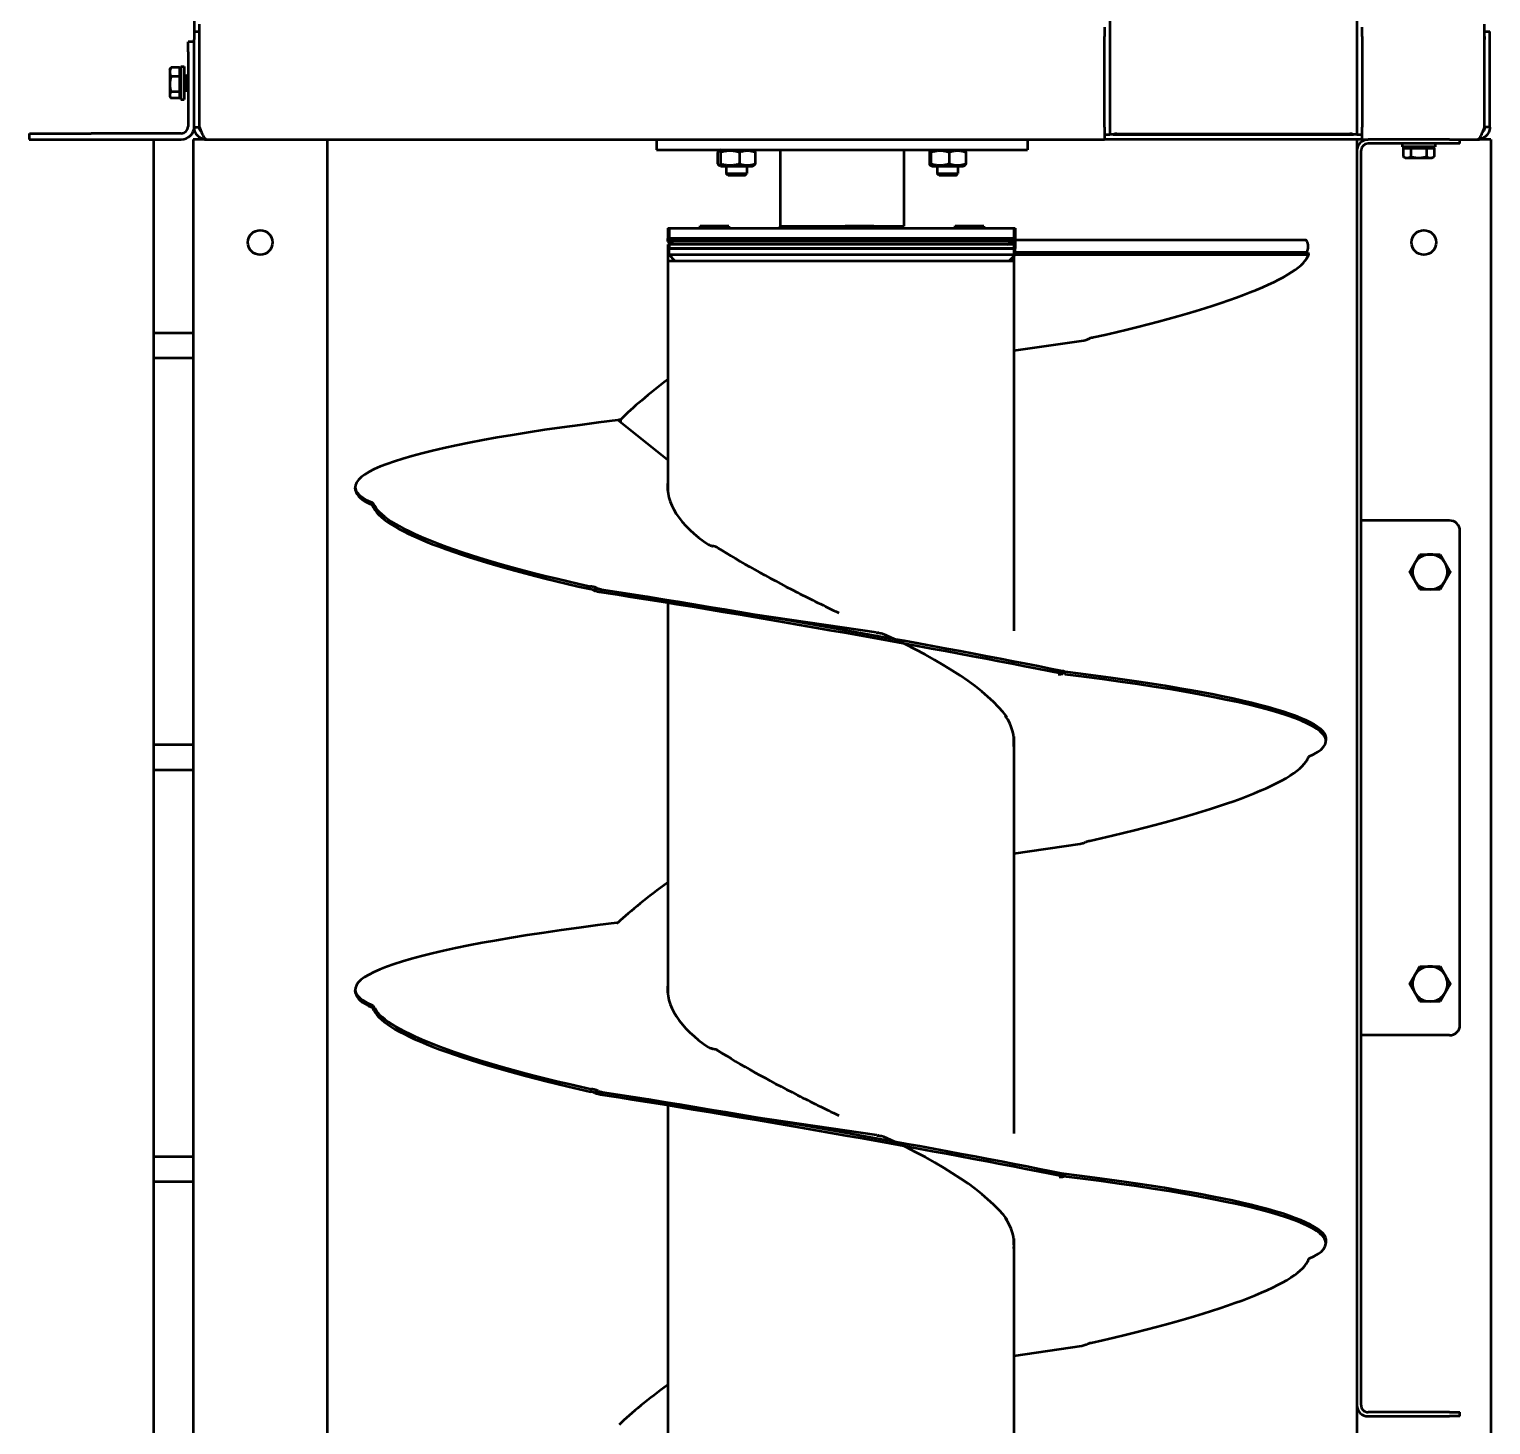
# Model space of a CAD drawing. Extents: x -3873 to 164127, y 7129 to 96529.
# Drawn here: x 62812 to 63521, y 69337 to 70014 of the extents above; entities that cross this region are included whole.
import ezdxf

# ---------------------------------------------------------------- set-up
doc = ezdxf.new("R2010")
doc.units = 0
doc.layers.add('LAYOUT', color=90, linetype='CONTINUOUS')
doc.layers.add('LAYOUT Kromeka', color=1, linetype='CONTINUOUS', lineweight=5)
doc.layers.add('Visible (ISO)', color=7, linetype='CONTINUOUS', lineweight=50)

# ---------------------------------------------------------------- blocks, each defined once
blk = doc.blocks.new('*E242')
at = {"layer": 'Visible (ISO)', "color": 0}
for centre, major_axis, ratio, start_param, end_param in [((98.95, 240.51), (274.23, -291.23), 0.219922, 1.767895, 1.767897), ((587.88, 240.6), (274.47, -291.01), 0.2166, 1.764193, 1.764195), ((1075.4, 240.56), (274.37, -291.1), 0.218, 1.765751, 1.765753), ((1562.92, 240.53), (274.27, -291.19), 0.219399, 1.767311, 1.767313), ((1538.03, 84.15), (243.77, -317.16), 0.444546, 2.06282, 2.062822), ((2025.55, 84.12), (243.51, -317.36), 0.445686, 2.064672, 2.064674), ((1292.48, 388.71), (243.94, 317.11), 0.443994, 4.221282, 4.221284), ((1294.27, 387.3), (243.9, 317.06), 0.443975, 4.221288, 4.22129), ((1780, 388.74), (243.68, 317.32), 0.445135, 4.219432, 4.219434), ((1781.79, 387.34), (243.64, 317.26), 0.445116, 4.219437, 4.219439), ((341.63, 232.62), (274.39, 291.17), 0.218285, 4.517139, 4.517141), ((343.42, 230.92), (274.35, 291.12), 0.218262, 4.51714, 4.517142), ((829.86, 232.59), (274.46, 291.1), 0.217323, 4.51821, 4.518212), ((831.64, 230.89), (274.42, 291.05), 0.2173, 4.518211, 4.518213), ((1317.38, 232.63), (274.36, 291.19), 0.218723, 4.516651, 4.516653), ((1319.16, 230.93), (274.32, 291.15), 0.218699, 4.516652, 4.516654)]:
    blk.add_ellipse(centre, major_axis=major_axis, ratio=ratio, start_param=start_param, end_param=end_param, dxfattribs=at)
blk = doc.blocks.new('CD30-500-2500 Giblet chiller')
at = {"layer": 'Visible (ISO)', "color": 0}
for p, q in [((105213.77, 16063.42), (105207.77, 16063.42)), ((105211.27, 16063.42), (105211.27, 16065.92)), ((105215.27, 16065.92), (105211.27, 16065.92)), ((105213.77, 16063.42), (105215.27, 16063.42)), ((105213.77, 16063.35), (105213.77, 16063.42)), ((105257.77, 16063.35), (105213.77, 16063.35)), ((105257.77, 16065.92), (105215.27, 16065.92)), ((105257.77, 16063.42), (105215.27, 16063.42)), ((105257.77, 16065.92), (105257.77, 16063.42)), ((105263.77, 16066.42), (107233.77, 16066.42)), ((105263.77, 16066.42), (105263.77, 16061.02)), ((105263.77, 16059.92), (105263.77, 16061.02)), ((105263.77, 16051.42), (105263.77, 16059.92)), ((105263.77, 16046.42), (105263.77, 16051.42)), ((105265.77, 16051.42), (105263.77, 16051.42)), ((105263.77, 16046.42), (105263.77, 16006.82)), ((105265.77, 16051.42), (105265.77, 16046.42)), ((105265.77, 16046.42), (105265.77, 16006.82)), ((105448.77, 16046.42), (105448.77, 16006.82)), ((105693.77, 16051.42), (105453.77, 16051.42)), ((105698.77, 16046.42), (105698.77, 16006.82)), ((105883.77, 16051.42), (105881.77, 16051.42)), ((105881.77, 16046.42), (105881.77, 16051.42)), ((105881.77, 16046.42), (105881.77, 16006.82)), ((105883.77, 16051.42), (105883.77, 16046.42)), ((105883.77, 16006.82), (105883.77, 16046.42)), ((105265.77, 16039.42), (105267.37, 16039.42)), ((105267.37, 16039.42), (105267.37, 16023.42)), ((105267.97, 16035.17), (105267.97, 16038.93)), ((105267.97, 16038.93), (105272.09, 16038.93)), ((105272.67, 16037.92), (105272.09, 16038.93)), ((105267.97, 16037.12), (105267.37, 16037.12)), ((105267.97, 16027.67), (105267.97, 16035.17)), ((105267.97, 16035.17), (105272.09, 16035.17)), ((105272.67, 16037.05), (105272.67, 16037.92)), ((105272.67, 16031.42), (105272.67, 16037.05)), ((105272.67, 16025.79), (105272.67, 16031.42)), ((105267.97, 16025.72), (105267.37, 16025.72)), ((105267.97, 16027.67), (105272.09, 16027.67)), ((105267.97, 16023.92), (105267.97, 16027.67)), ((105267.97, 16023.92), (105272.09, 16023.92)), ((105272.67, 16024.92), (105272.09, 16023.92)), ((105272.67, 16024.92), (105272.67, 16025.79)), ((105265.77, 16023.42), (105267.37, 16023.42)), ((105213.77, 16003.92), (105209.16, 16003.92)), ((105213.77, 16003.92), (105257.77, 16003.92)), ((105263.77, 16003.92), (105257.77, 16003.92)), ((105261.27, 16001.42), (105261.27, 16003.92)), ((105263.77, 16003.92), (105263.77, 16006.82)), ((105263.77, 16003.92), (105263.77, 16001.42)), ((105878.37, 16003.42), (105269.17, 16003.42)), ((105448.77, 16006.82), (105448.77, 16003.42)), ((105698.77, 16006.82), (105698.77, 16003.42)), ((104985.22, 16001.42), (105261.27, 16001.42)), ((105261.02, 15884.92), (105261.02, 15997.92)), ((105261.27, 16001.42), (105261.27, 15999.72)), ((105261.27, 15883.12), (105261.27, 15999.72)), ((105263.77, 16001.42), (105263.77, 15878.92)), ((105263.77, 16001.42), (105269.17, 16001.42)), ((105269.17, 16001.42), (105878.37, 16001.42)), ((105878.37, 16001.42), (107233.77, 16001.42)), ((105261.02, 15985.54), (105261.27, 15985.54)), ((105556.35, 15986.32), (105555.13, 15986.49)), ((105800.19, 15986.32), (105798.97, 15986.48)), ((105261.02, 15977.42), (105261.27, 15977.42)), ((105312.7, 15976.57), (105312.69, 15834.78)), ((105318.7, 15976.57), (105318.69, 15834.78)), ((105319.09, 15977.9), (105318.7, 15977.74)), ((105318.7, 15976.61), (105318.7, 15977.74)), ((105319.59, 15978.11), (105319.09, 15977.9)), ((105319.57, 15834.78), (105319.59, 15978.11)), ((105261.02, 15965.54), (105261.27, 15965.54)), ((105261.02, 15957.42), (105261.27, 15957.42)), ((105261.02, 15919.42), (105261.27, 15919.42)), ((105261.02, 15916.89), (105261.27, 15916.89)), ((105261.02, 15913.42), (105261.27, 15913.42)), ((105261.02, 15896.89), (105261.27, 15896.89)), ((105261.02, 15893.42), (105261.27, 15893.42)), ((105261.27, 15883.12), (105261.27, 15881.42)), ((104985.22, 15881.42), (105261.27, 15881.42)), ((105209.16, 15878.92), (105213.77, 15878.92)), ((105257.77, 15878.92), (105213.77, 15878.92)), ((105257.77, 15878.92), (105263.77, 15878.92)), ((105261.27, 15878.92), (105261.27, 15881.42)), ((105263.77, 15442.92), (105263.77, 15878.92)), ((105366.25, 15834.78), (105361.29, 15868.84)), ((105854.35, 15834.78), (105849.52, 15867.79)), ((105610.5, 15834.78), (105605.75, 15867.03)), ((105521.89, 15858.3), (105522.66, 15857.99)), ((105522.18, 15859.54), (105523.29, 15858.59)), ((105523.49, 15859.56), (105522.27, 15859.72)), ((105522.3, 15859.44), (105522.27, 15859.72)), ((105522.66, 15857.99), (105523.11, 15857.81)), ((105766, 15858.72), (105766.77, 15858.41)), ((105766.06, 15859.11), (105766.03, 15859.12)), ((105766.04, 15858.99), (105766.03, 15859.12)), ((105766.29, 15859.95), (105767.23, 15859.15)), ((105766.77, 15858.41), (105767.22, 15858.22)), ((105767.25, 15858.95), (105767.19, 15858.96)), ((105767.25, 15858.94), (105767.25, 15858.95)), ((105767.27, 15859.12), (105767.4, 15859.01)), ((105767.49, 15856.84), (105767.47, 15856.98)), ((105263.77, 15841.42), (105268.77, 15841.42)), ((105268.77, 15661.42), (105268.77, 15841.42)), ((105306.77, 15667.42), (105306.77, 15835.42)), ((105306.77, 15835.42), (105316.77, 15835.42)), ((105306.77, 15666.78), (105306.77, 15834.78)), ((105306.77, 15834.78), (105311.77, 15834.78)), ((105311.77, 15834.78), (105311.77, 15666.78)), ((105313.27, 15834.78), (105311.77, 15834.78)), ((105311.77, 15666.78), (105311.77, 15834.78)), ((105313.27, 15834.78), (105313.27, 15666.78)), ((105314.77, 15831.78), (105313.27, 15834.78)), ((105314.77, 15834.78), (105314.77, 15666.78)), ((105314.77, 15834.78), (105502.43, 15834.78)), ((105316.77, 15835.42), (105316.77, 15667.42)), ((105319.77, 15835.42), (105316.77, 15835.42)), ((105316.77, 15667.42), (105316.77, 15835.42)), ((105319.77, 15835.42), (105319.77, 15667.42)), ((105322.77, 15832.42), (105319.77, 15835.42)), ((105322.77, 15835.42), (105322.77, 15667.42)), ((105553.59, 15834.78), (105746.48, 15834.78)), ((105797.44, 15834.78), (105990.33, 15834.78)), ((105543.74, 15831.27), (105543.7, 15830.7)), ((105787.49, 15831.02), (105787.46, 15830.65)), ((105305.77, 15820.34), (105305.77, 15806.34)), ((105305.77, 15820.34), (105306.77, 15820.34)), ((105306.27, 15819.7), (105306.27, 15805.7)), ((105306.27, 15819.7), (105306.77, 15819.7)), ((105268.77, 15810.34), (105269.28, 15811.21)), ((105270.02, 15811.54), (105275.52, 15811.54)), ((105276.77, 15810.34), (105276.27, 15811.21)), ((105276.77, 15795.04), (105276.77, 15810.34)), ((105276.77, 15807.69), (105280.35, 15807.69)), ((105280.35, 15797.69), (105280.35, 15807.69)), ((105281.27, 15806.77), (105280.35, 15807.69)), ((105281.27, 15806.77), (105281.27, 15798.61)), ((105305.77, 15806.34), (105306.77, 15806.34)), ((105306.27, 15805.7), (105306.77, 15805.7)), ((105270.02, 15803.44), (105275.52, 15803.44)), ((105276.77, 15797.69), (105280.35, 15797.69)), ((105281.27, 15798.61), (105280.35, 15797.69)), ((105268.77, 15795.04), (105269.28, 15794.16)), ((105270.02, 15794.59), (105275.52, 15794.59)), ((105270.02, 15793.84), (105275.52, 15793.84)), ((105276.77, 15795.04), (105276.27, 15794.16)), ((105268.77, 15781.42), (105305.77, 15781.42)), ((105305.77, 15766.89), (105305.77, 15781.42)), ((105306.77, 15780.42), (105305.77, 15781.42)), ((105306.27, 15766.25), (105306.27, 15780.78)), ((105306.77, 15779.78), (105306.27, 15780.78)), ((105305.77, 15766.89), (105305.77, 15752.89)), ((105305.77, 15766.89), (105306.77, 15766.89)), ((105306.27, 15766.25), (105306.27, 15752.25)), ((105306.27, 15766.25), (105306.77, 15766.25)), ((105503.2, 15768.18), (105483.52, 15633.63)), ((105747.31, 15768.29), (105727.63, 15634.15)), ((105305.77, 15752.89), (105306.77, 15752.89)), ((105305.77, 15721.42), (105305.77, 15752.89)), ((105306.27, 15752.25), (105306.77, 15752.25)), ((105306.27, 15720.78), (105306.27, 15752.25)), ((105268.77, 15721.42), (105305.77, 15721.42)), ((105306.77, 15722.42), (105305.77, 15721.42)), ((105306.77, 15721.78), (105306.27, 15720.78)), ((105268.77, 15707.81), (105269.32, 15708.75)), ((105270.02, 15709.29), (105275.52, 15709.29)), ((105276.77, 15707.81), (105276.23, 15708.75)), ((105276.77, 15692.51), (105276.77, 15707.81)), ((105276.77, 15705.16), (105280.35, 15705.16)), ((105280.35, 15695.16), (105280.35, 15705.16)), ((105281.27, 15704.24), (105280.35, 15705.16)), ((105270.02, 15701.6), (105275.52, 15701.6)), ((105281.27, 15704.24), (105281.27, 15696.08)), ((105268.77, 15692.51), (105269.32, 15691.56)), ((105270.02, 15692.47), (105275.52, 15692.47)), ((105270.02, 15691.03), (105275.52, 15691.03)), ((105276.77, 15692.51), (105276.23, 15691.56)), ((105276.77, 15695.16), (105280.35, 15695.16)), ((105281.27, 15696.08), (105280.35, 15695.16)), ((105305.77, 15696.5), (105305.77, 15682.5)), ((105305.77, 15696.5), (105306.77, 15696.5)), ((105306.27, 15695.86), (105306.27, 15681.86)), ((105306.27, 15695.86), (105306.77, 15695.86)), ((105305.77, 15682.5), (105306.77, 15682.5)), ((105306.27, 15681.86), (105306.77, 15681.86)), ((105314.77, 15669.78), (105313.27, 15666.78)), ((105322.77, 15670.42), (105319.77, 15667.42)), ((105306.77, 15667.42), (105316.77, 15667.42)), ((105306.77, 15666.78), (105311.77, 15666.78)), ((105313.27, 15666.78), (105311.77, 15666.78)), ((105314.77, 15666.78), (105434.56, 15666.78)), ((105319.77, 15667.42), (105316.77, 15667.42)), ((105419.47, 15666.78), (105400.03, 15642.56)), ((105488.37, 15666.78), (105678.62, 15666.78)), ((105732.42, 15666.78), (105922.46, 15666.78)), ((105263.77, 15661.42), (105268.77, 15661.42)), ((105399.95, 15642.73), (105400.07, 15642.83)), ((105644.21, 15642.73), (105644.15, 15642.14)), ((105482.79, 15634.47), (105482.36, 15634.64)), ((105483.59, 15634.15), (105482.79, 15634.47)), ((105726.9, 15635), (105726.47, 15635.17)), ((105727.7, 15634.67), (105726.9, 15635)), ((105481.61, 15629.07), (105480.82, 15629.29)), ((105482.04, 15628.95), (105481.61, 15629.07)), ((105482.54, 15630.74), (105481.65, 15632.41)), ((105482.15, 15631.47), (105481.65, 15632.41)), ((105482.25, 15632.09), (105481.87, 15632.82)), ((105482.54, 15630.74), (105482.15, 15631.47)), ((105482.75, 15631.15), (105482.25, 15632.09)), ((105725.72, 15629.59), (105724.93, 15629.81)), ((105726.15, 15629.47), (105725.72, 15629.59)), ((105726.65, 15631.27), (105725.76, 15632.94)), ((105726.26, 15632), (105725.76, 15632.94)), ((105726.37, 15632.62), (105725.98, 15633.35)), ((105726.65, 15631.27), (105726.26, 15632)), ((105726.87, 15631.67), (105726.37, 15632.62)), ((105439.99, 15523.11), (105440.78, 15523.21)), ((105440.78, 15523.21), (105441.21, 15523.27)), ((105440.81, 15523.98), (105441.7, 15523.61)), ((105440.82, 15523.98), (105441.36, 15523.76)), ((105441.32, 15523.86), (105440.93, 15524.02)), ((105441.82, 15523.65), (105441.32, 15523.86)), ((105441.36, 15523.76), (105441.71, 15523.61)), ((105441.86, 15524.34), (105441.43, 15524.46)), ((105442.65, 15524.12), (105441.86, 15524.34)), ((105684.1, 15523.22), (105684.89, 15523.32)), ((105684.89, 15523.32), (105685.32, 15523.38)), ((105684.92, 15524.09), (105685.81, 15523.73)), ((105684.93, 15524.1), (105685.47, 15523.87)), ((105685.43, 15523.97), (105685.04, 15524.13)), ((105685.93, 15523.76), (105685.43, 15523.97)), ((105685.47, 15523.87), (105685.82, 15523.73)), ((105685.97, 15524.46), (105685.54, 15524.58)), ((105686.76, 15524.24), (105685.97, 15524.46)), ((105434.21, 15515.24), (105432.99, 15515.08)), ((105678.27, 15515.24), (105677.05, 15515.08)), ((105263.77, 15501.42), (107233.77, 15501.42)), ((105263.77, 15441.82), (105263.77, 15442.92)), ((105201.27, 15436.92), (105211.27, 15436.92)), ((105213.77, 15439.42), (105207.77, 15439.42)), ((105211.27, 15436.92), (105211.27, 15439.42)), ((105211.27, 15436.92), (105215.27, 15436.92)), ((105213.77, 15439.42), (105213.77, 15439.49)), ((105257.77, 15439.49), (105213.77, 15439.49)), ((105215.27, 15439.42), (105213.77, 15439.42)), ((105257.77, 15439.42), (105215.27, 15439.42)), ((105257.77, 15436.92), (105215.27, 15436.92)), ((105216.27, 15436.92), (105216.27, 15433.92)), ((105228.27, 15439.42), (105228.27, 15439.49)), ((105244.27, 15439.42), (105244.27, 15439.49)), ((105257.77, 15436.92), (105257.77, 15439.42)), ((105263.77, 15441.82), (105263.77, 15436.42)), ((105263.77, 15436.42), (107233.77, 15436.42)), ((105357.77, 15436.42), (105357.77, 15417.07)), ((105369.77, 15417.07), (105369.77, 15436.42)), ((105557.77, 15436.42), (105557.77, 15417.07)), ((105569.77, 15417.07), (105569.77, 15436.42)), ((105757.77, 15436.42), (105757.77, 15417.07)), ((105769.77, 15417.07), (105769.77, 15436.42)), ((105221.27, 15433.92), (105216.27, 15433.92)), ((105221.27, 15433.92), (105257.37, 15433.92)), ((105228.27, 15431.92), (105244.27, 15431.92)), ((105228.27, 15430.32), (105228.27, 15431.92)), ((105228.27, 15430.32), (105244.27, 15430.32)), ((105228.81, 15429.72), (105233.22, 15429.72)), ((105228.81, 15429.72), (105228.81, 15425.6)), ((105230.57, 15429.72), (105230.57, 15430.32)), ((105232.61, 15433.3), (105232.34, 15433.92)), ((105239.94, 15433.3), (105232.61, 15433.3)), ((105232.61, 15431.92), (105232.61, 15433.3)), ((105233.22, 15429.72), (105240.68, 15429.72)), ((105233.22, 15429.72), (105233.22, 15425.6)), ((105239.94, 15433.3), (105240.21, 15433.92)), ((105239.94, 15431.92), (105239.94, 15433.3)), ((105240.68, 15429.72), (105240.68, 15425.6)), ((105240.68, 15429.72), (105243.74, 15429.72)), ((105241.97, 15429.72), (105241.97, 15430.32)), ((105243.74, 15429.72), (105243.74, 15425.6)), ((105244.27, 15430.32), (105244.27, 15431.92)), ((105260.77, 15430.52), (105260.77, 15386.92)), ((105263.77, 15389.93), (105263.77, 15430.52)), ((105229.77, 15425.02), (105229.16, 15425.38)), ((105229.77, 15425.02), (105231.01, 15425.02)), ((105231.01, 15425.02), (105236.95, 15425.02)), ((105236.95, 15425.02), (105242.21, 15425.02)), ((105242.21, 15425.02), (105242.77, 15425.02)), ((105242.77, 15425.02), (105243.39, 15425.38)), ((105263.77, 15417.07), (107252.77, 15417.07)), ((105260.77, 15356.92), (105260.77, 15386.92)), ((105263.77, 15356.77), (105263.77, 15389.93)), ((105263.77, 15356.92), (105260.77, 15356.92))]:
    blk.add_line(p, q, dxfattribs=at)
for centre in [(105313.77, 16033.92), (105313.77, 15468.92)]:
    blk.add_circle(centre, 6, dxfattribs=at)
for centre, radius, start, end in [((105453.77, 16046.42), 5, 90, 180), ((105473.77, 16036.92), 8.5, 60, 120), ((105673.77, 16036.92), 8.5, 60, 120), ((105693.77, 16046.42), 5, 0, 90), ((105473.77, 16036.92), 8.5, 120, 180), ((105473.77, 16036.92), 8.5, 0, 60), ((105673.77, 16036.92), 8.5, 120, 180), ((105673.77, 16036.92), 8.5, 0, 60), ((105473.77, 16036.92), 8.5, 180, 240), ((105473.77, 16036.92), 8.5, 300, 0), ((105673.77, 16036.92), 8.5, 180, 240), ((105673.77, 16036.92), 8.5, 300, 0), ((105473.77, 16036.92), 8.5, 240, 300), ((105673.77, 16036.92), 8.5, 240, 300), ((105269.17, 16006.82), 5.4, 180, 270), ((105269.17, 16006.82), 3.4, 180, 270), ((105878.37, 16006.82), 5.4, 270, 0), ((105878.37, 16006.82), 3.4, 270, 0), ((105257.37, 15430.52), 6.4, 0, 90), ((105257.37, 15430.52), 3.4, 0, 90)]:
    blk.add_arc(centre, radius, start, end, dxfattribs=at)
for centre, major_axis, ratio, start_param, end_param in [((105543.24, 15587.18), (12.74, 399.17), 0.097084, -0.200634, 0.822936), ((105787, 15587.19), (12.82, 399.16), 0.097021, -0.198561, 0.825008), ((105262.77, 15997.92), (0, 3.5), 0.5, 1.029697, 1.570796), ((105542.02, 15587.35), (12.74, 399.17), 0.097084, -0.009615, 0.822936), ((105785.78, 15587.35), (12.82, 399.16), 0.097021, -0.009668, 0.825008), ((105315.7, 15976.57), (-3, 0), 0.413281, 3.14166, 6.283253), ((105346.26, 15781.8), (-28.63, 196.26), 0.150264, -1.106561, -0.090829), ((105568.73, 15584.97), (-24.38, 395.46), 0.350497, -0.140826, -0.14004), ((105590.53, 15781.09), (-28.67, 196.67), 0.149505, -1.113877, -0.098144), ((105812.49, 15584.98), (-24.14, 395.54), 0.350525, -0.139091, -0.138305), ((105834.37, 15781.39), (-28.65, 196.5), 0.149826, -1.110801, -0.095069), ((105262.77, 15884.92), (0, 3.5), 0.5, 1.570796, 2.111896), ((105365.19, 15737.5), (-131.8, 296.57), 0.167019, -1.178135, -1.176597), ((105358.37, 15867.25), (0.08, 5.67), 0.533401, -0.875577, -0.763604), ((105609.65, 15737.55), (-132.07, 296.2), 0.164727, -1.183753, -1.182214), ((105602.83, 15865.43), (0.08, 5.68), 0.53242, -0.876022, -0.764049), ((105853.41, 15737.53), (-131.96, 296.36), 0.165694, -1.181387, -1.179848), ((105846.59, 15866.2), (0.08, 5.68), 0.532831, -0.875835, -0.763862), ((105501.81, 15700.12), (39.63, 235.44), 0.036298, 0.840221, 1.85873), ((105503.03, 15699.63), (39.63, 235.44), 0.036298, 0.840221, 1.85873), ((105745.92, 15700.28), (39.62, 235.41), 0.036551, 0.838685, 1.857194), ((105747.14, 15699.79), (39.62, 235.41), 0.036551, 0.838685, 1.857194), ((105315.69, 15833.05), (-3, 0), 0.413281, -1.261287, -0.837285), ((105324.6, 15833.69), (6, 0), 0.206641, 1.880238, 2.30424), ((105324.6, 15833.69), (-6, 0), 0.206641, 1.24497, 1.261392), ((105564.82, 15750.78), (-11.43, 83.97), 0.477181, -0.12458, 0.253529), ((105563.06, 15750.78), (-11.43, 83.97), 0.477181, -0.12458, -0.086462), ((105808.58, 15750.78), (-11.32, 83.98), 0.477522, -0.124023, 0.256177), ((105806.82, 15750.78), (-11.32, 83.98), 0.477522, -0.124023, -0.085896), ((105315.69, 15833.05), (-3, 0), 0.413281, 1.245037, 1.261459), ((105523.67, 15701.24), (38.58, 135.82), 0.301932, 0.380301, 1.1137), ((105512.69, 15750.78), (24.56, 83.47), 0.43577, -0.190882, -0.180228), ((105767.78, 15701.16), (38.51, 135.88), 0.30221, 0.378795, 1.112194), ((105756.45, 15750.78), (24.47, 83.47), 0.436443, -0.193219, -0.186209), ((105504.98, 15752.23), (15.86, 156.82), 0.021454, 1.466588, 1.46718), ((105501.62, 15720.45), (15.86, 156.82), 0.021454, 1.25661, 1.259056), ((105749.09, 15752.12), (15.86, 156.82), 0.0216, 1.465135, 1.465727), ((105745.74, 15720.35), (15.86, 156.82), 0.0216, 1.25516, 1.257606), ((105481.84, 15775.75), (52.77, 118.55), 0.165874, 4.388816, 4.566767), ((105725.95, 15775.64), (52.81, 118.51), 0.16521, 4.390442, 4.567383), ((105481.1, 15750.78), (40.36, 84), 0.125278, 3.986101, 4.519953), ((105725.21, 15750.78), (40.37, 84), 0.124708, 3.987282, 4.521135), ((105440.82, 15750.78), (11.3, 83.98), 0.477586, 3.146077, 3.910672), ((105461.18, 15750.78), (5.87, 84.15), 0.076335, 3.879538, 3.884246), ((105684.94, 15750.78), (11.38, 83.97), 0.477352, 3.14646, 3.912492), ((105705.29, 15750.78), (5.88, 84.15), 0.076234, 3.880976, 3.885684), ((105375.67, 15692.9), (-40.76, 59.88), 0.159202, 1.911315, 2.410791), ((105442.58, 15750.78), (11.3, 83.98), 0.477586, 3.146077, 3.184205), ((105620.21, 15693.64), (-40.67, 62.76), 0.1553, 1.910314, 2.414679), ((105686.7, 15750.78), (11.38, 83.97), 0.477352, 3.14646, 3.184582), ((105863.94, 15693.33), (-40.7, 61.56), 0.156897, 1.910754, 2.413061), ((105419.79, 15914.21), (-12.83, 399.16), 0.097009, 2.316196, 3.339766), ((105663.9, 15914.21), (-12.78, 399.17), 0.097053, 2.317621, 3.34119), ((105467.17, 15720.46), (28.65, 196.47), 0.149886, 3.236085, 4.251817), ((105468.39, 15720.12), (28.65, 196.47), 0.149886, 3.236085, 4.251817), ((105486.53, 15765.71), (131.94, 296.39), 0.165874, 4.320998, 4.322537), ((105487.42, 15764.03), (131.94, 296.39), 0.165874, 4.320998, 4.322537), ((105480.6, 15635.22), (-0.08, 5.68), 0.532908, 3.90542, 4.017393), ((105711.23, 15720.66), (28.66, 196.58), 0.149666, 3.2382, 4.253933), ((105712.45, 15720.32), (28.66, 196.58), 0.149666, 3.2382, 4.253933), ((105730.65, 15765.69), (132.02, 296.28), 0.16521, 4.322624, 4.324163), ((105731.53, 15764.02), (132.02, 296.28), 0.16521, 4.322624, 4.324163), ((105724.71, 15635.75), (-0.08, 5.68), 0.532625, 3.905549, 4.017521), ((105421.01, 15914.37), (-12.83, 399.16), 0.097009, 3.151271, 3.339766), ((105445.61, 15916.94), (24.09, 395.56), 0.35053, 3.279573, 3.280359), ((105446.5, 15916.58), (24.09, 395.56), 0.35053, 3.279573, 3.280359), ((105665.12, 15914.37), (-12.78, 399.17), 0.097053, 3.151234, 3.34119), ((105689.72, 15916.95), (24.26, 395.5), 0.350511, 3.280765, 3.281551), ((105690.61, 15916.58), (24.26, 395.5), 0.350511, 3.280765, 3.281551)]:
    blk.add_ellipse(centre, major_axis=major_axis, ratio=ratio, start_param=start_param, end_param=end_param, dxfattribs=at)
for points, knots in [([(105257.77, 16065.92), (105258.21, 16065.92), (105258.64, 16065.87), (105259.46, 16065.7), (105259.84, 16065.57), (105260.89, 16065.1), (105261.49, 16064.69), (105262.06, 16064.13), (105262.11, 16064.06), (105262.26, 16063.91), (105262.34, 16063.82), (105262.5, 16063.63), (105262.57, 16063.53), (105262.79, 16063.23), (105262.92, 16063.02), (105263.26, 16062.4), (105263.43, 16061.98), (105263.62, 16061.29), (105263.68, 16061.03), (105263.75, 16060.49), (105263.77, 16060.21), (105263.77, 16059.92)], [-1.010434, -1.010434, -1.010434, -1.010434, -0.881936, -0.881936, -0.760595, -0.760595, -0.536018, -0.536018, -0.5084, -0.5084, -0.467583, -0.467583, -0.426557, -0.426557, -0.342802, -0.342802, -0.188575, -0.188575, -0.0986, -0.0986, 0, 0, 0, 0]), ([(105257.77, 16063.42), (105258.05, 16063.42), (105258.33, 16063.39), (105258.84, 16063.26), (105259.09, 16063.18), (105259.65, 16062.9), (105259.95, 16062.69), (105260.2, 16062.44)], [-0.6817819, -0.6817819, -0.6817819, -0.6817819, -0.5913147, -0.5913147, -0.5047134, -0.5047134, -0.376191, -0.376191, -0.376191, -0.376191]), ([(105263.77, 16059.92), (105263.77, 16060.21), (105263.62, 16060.49), (105263.02, 16061.06), (105262.57, 16061.35), (105261.46, 16061.92), (105260.8, 16062.21), (105259.34, 16062.78), (105258.56, 16063.07), (105257.77, 16063.35)], [0, 0, 0, 0, 0.25, 0.25, 0.5, 0.5, 0.75, 0.75, 1, 1, 1, 1]), ([(105320.42, 15977.64), (105320.37, 15977.75), (105320.27, 15977.84), (105320.13, 15977.91), (105319.99, 15977.99), (105319.8, 15978.06), (105319.59, 15978.11)], [0, 0, 0, 0, 0.5, 0.5, 0.5, 1, 1, 1, 1]), ([(105564.88, 15977.23), (105564.83, 15977.34), (105564.73, 15977.44), (105564.59, 15977.52), (105564.45, 15977.6), (105564.27, 15977.66), (105564.05, 15977.71)], [0, 0, 0, 0, 0.5, 0.5, 0.5, 1, 1, 1, 1]), ([(105808.64, 15977.41), (105808.59, 15977.51), (105808.49, 15977.61), (105808.35, 15977.68), (105808.21, 15977.76), (105808.03, 15977.83), (105807.81, 15977.88)], [0, 0, 0, 0, 0.5, 0.5, 0.5, 1, 1, 1, 1]), ([(105361.29, 15868.84), (105361.24, 15869.22), (105361.16, 15869.6), (105361.06, 15869.95), (105360.97, 15870.27), (105360.87, 15870.57), (105360.75, 15870.85)], [0.1519179, 0.1519179, 0.1519179, 0.1519179, 0.5000028, 0.5000028, 0.5000028, 0.8159434, 0.8159434, 0.8159434, 0.8159434]), ([(105605.75, 15867.03), (105605.7, 15867.41), (105605.62, 15867.78), (105605.52, 15868.13), (105605.44, 15868.45), (105605.33, 15868.75), (105605.21, 15869.03)], [0.1570808, 0.1570808, 0.1570808, 0.1570808, 0.5000028, 0.5000028, 0.5000028, 0.8159434, 0.8159434, 0.8159434, 0.8159434]), ([(105849.52, 15867.79), (105849.46, 15868.17), (105849.38, 15868.55), (105849.28, 15868.9), (105849.2, 15869.22), (105849.09, 15869.52), (105848.97, 15869.8)], [0.1548942, 0.1548942, 0.1548942, 0.1548942, 0.5000028, 0.5000028, 0.5000028, 0.8159434, 0.8159434, 0.8159434, 0.8159434]), ([(105523.37, 15856.43), (105523.35, 15856.81), (105523.33, 15857.17), (105523.3, 15857.89), (105523.29, 15858.24), (105523.29, 15858.59)], [-0.3710489, -0.3710489, -0.3710489, -0.3710489, -0.1855245, -0.1855245, 0, 0, 0, 0]), ([(105767.49, 15856.84), (105767.46, 15857.22), (105767.44, 15857.58), (105767.41, 15858.3), (105767.4, 15858.66), (105767.4, 15859.01)], [-0.3710489, -0.3710489, -0.3710489, -0.3710489, -0.1855245, -0.1855245, 0, 0, 0, 0]), ([(105462.16, 15691.22), (105461.88, 15690.76), (105461.64, 15690.22), (105461.35, 15689.27), (105461.26, 15688.88), (105461.2, 15688.49)], [2.5682503, 2.5682503, 2.5682503, 2.5682503, 2.8214025, 2.8214025, 2.9900626, 2.9900626, 2.9900626, 2.9900626]), ([(105706.28, 15691.3), (105705.99, 15690.85), (105705.75, 15690.31), (105705.46, 15689.35), (105705.37, 15688.96), (105705.31, 15688.57)], [2.5682503, 2.5682503, 2.5682503, 2.5682503, 2.8214025, 2.8214025, 2.9900626, 2.9900626, 2.9900626, 2.9900626]), ([(105461.16, 15688.22), (105461.13, 15688.01), (105461.08, 15687.8), (105460.91, 15687.25), (105460.77, 15686.94), (105460.59, 15686.68)], [0.664323, 0.664323, 0.664323, 0.664323, 0.7562049, 0.7562049, 0.9125602, 0.9125602, 0.9125602, 0.9125602]), ([(105705.27, 15688.3), (105705.24, 15688.09), (105705.19, 15687.88), (105705.03, 15687.33), (105704.88, 15687.02), (105704.71, 15686.76)], [0.664323, 0.664323, 0.664323, 0.664323, 0.7562049, 0.7562049, 0.9125602, 0.9125602, 0.9125602, 0.9125602]), ([(105482.36, 15634.64), (105482.33, 15634.3), (105482.27, 15633.97), (105482.18, 15633.66), (105482.13, 15633.46), (105482.07, 15633.28), (105482, 15633.11)], [0, 0, 0, 0, 0.5, 0.5, 0.5, 0.815947, 0.815947, 0.815947, 0.815947]), ([(105483.59, 15634.15), (105483.53, 15633.58), (105483.43, 15633.03), (105483.29, 15632.52), (105483.2, 15632.2), (105483.1, 15631.9), (105482.98, 15631.62)], [0, 0, 0, 0, 0.5000028, 0.5000028, 0.5000028, 0.8159434, 0.8159434, 0.8159434, 0.8159434]), ([(105726.11, 15633.64), (105726.09, 15633.59), (105726.07, 15633.54), (105726.02, 15633.44), (105726, 15633.39), (105725.98, 15633.35)], [-0.04006097, -0.04006097, -0.04006097, -0.04006097, -0.02003048, -0.02003048, 0, 0, 0, 0]), ([(105726.47, 15635.17), (105726.44, 15634.83), (105726.38, 15634.49), (105726.3, 15634.19), (105726.24, 15633.99), (105726.18, 15633.81), (105726.11, 15633.64)], [0, 0, 0, 0, 0.5, 0.5, 0.5, 0.815947, 0.815947, 0.815947, 0.815947]), ([(105727.7, 15634.67), (105727.64, 15634.11), (105727.55, 15633.56), (105727.4, 15633.05), (105727.32, 15632.73), (105727.21, 15632.42), (105727.09, 15632.14)], [0, 0, 0, 0, 0.5000028, 0.5000028, 0.5000028, 0.8159434, 0.8159434, 0.8159434, 0.8159434]), ([(105481.65, 15632.41), (105481.43, 15631.99), (105481.25, 15631.5), (105480.97, 15630.44), (105480.87, 15629.87), (105480.82, 15629.29)], [0, 0, 0, 0, 0.5, 0.5, 1, 1, 1, 1]), ([(105482, 15633.11), (105481.98, 15633.06), (105481.96, 15633.01), (105481.91, 15632.91), (105481.89, 15632.87), (105481.87, 15632.82)], [-0.04006097, -0.04006097, -0.04006097, -0.04006097, -0.02003048, -0.02003048, 0, 0, 0, 0]), ([(105725.76, 15632.94), (105725.54, 15632.51), (105725.36, 15632.02), (105725.08, 15630.96), (105724.98, 15630.39), (105724.93, 15629.81)], [0, 0, 0, 0, 0.5, 0.5, 1, 1, 1, 1]), ([(105440.81, 15523.98), (105440.6, 15523.84), (105440.42, 15523.7), (105440.14, 15523.4), (105440.04, 15523.25), (105439.99, 15523.11)], [0, 0, 0, 0, 0.5, 0.5, 1, 1, 1, 1]), ([(105442.65, 15524.12), (105442.6, 15524.02), (105442.5, 15523.92), (105442.36, 15523.84), (105442.22, 15523.77), (105442.04, 15523.7), (105441.82, 15523.65)], [0, 0, 0, 0, 0.5, 0.5, 0.5, 1, 1, 1, 1]), ([(105684.92, 15524.09), (105684.71, 15523.96), (105684.53, 15523.81), (105684.25, 15523.52), (105684.15, 15523.36), (105684.1, 15523.22)], [0, 0, 0, 0, 0.5, 0.5, 1, 1, 1, 1]), ([(105686.76, 15524.24), (105686.71, 15524.13), (105686.61, 15524.04), (105686.47, 15523.96), (105686.33, 15523.88), (105686.15, 15523.82), (105685.93, 15523.76)], [0, 0, 0, 0, 0.5, 0.5, 0.5, 1, 1, 1, 1]), ([(105263.77, 15442.92), (105263.77, 15442.43), (105263.71, 15441.97), (105263.62, 15441.55), (105263.52, 15441.13), (105263.38, 15440.75), (105263.22, 15440.41), (105263.07, 15440.07), (105262.89, 15439.77), (105262.71, 15439.51), (105262.62, 15439.38), (105262.53, 15439.26), (105262.44, 15439.15), (105262.39, 15439.09), (105262.35, 15439.04), (105262.3, 15438.99), (105262.28, 15438.96), (105262.26, 15438.93), (105262.24, 15438.91), (105262.22, 15438.9), (105262.21, 15438.89), (105262.2, 15438.87), (105262.2, 15438.87), (105262.19, 15438.86), (105262.19, 15438.85), (105262.18, 15438.85), (105262.18, 15438.85), (105262.18, 15438.85), (105262.17, 15438.84), (105262.17, 15438.84), (105262.17, 15438.84), (105261.64, 15438.27), (105260.98, 15437.78), (105260.23, 15437.45), (105259.48, 15437.11), (105258.64, 15436.92), (105257.77, 15436.92)], [0, 0, 0, 0, 0.125, 0.125, 0.125, 0.25, 0.25, 0.25, 0.375, 0.375, 0.375, 0.4375, 0.4375, 0.4375, 0.46875, 0.46875, 0.46875, 0.484375, 0.484375, 0.484375, 0.492187, 0.492187, 0.492187, 0.496094, 0.496094, 0.496094, 0.498047, 0.498047, 0.498047, 0.5, 0.5, 0.5, 0.75, 0.75, 0.75, 1, 1, 1, 1]), ([(105257.77, 15439.49), (105258.36, 15439.71), (105258.95, 15439.92), (105260.08, 15440.35), (105260.62, 15440.56), (105261.43, 15440.92), (105261.74, 15441.06), (105262.29, 15441.35), (105262.54, 15441.49), (105263.09, 15441.85), (105263.34, 15442.06), (105263.69, 15442.49), (105263.77, 15442.71), (105263.77, 15442.92)], [-1.004485, -1.004485, -1.004485, -1.004485, -0.816142, -0.816142, -0.627811, -0.627811, -0.502386, -0.502386, -0.376889, -0.376889, -0.18845, -0.18845, 0, 0, 0, 0]), ([(105260.2, 15440.4), (105259.92, 15440.13), (105259.58, 15439.9), (105258.77, 15439.53), (105258.28, 15439.42), (105257.77, 15439.42)], [0.5348097, 0.5348097, 0.5348097, 0.5348097, 0.75, 0.75, 1, 1, 1, 1])]:
    blk.add_open_spline(points, degree=3, knots=knots, dxfattribs=at)
for points, weights in [([(105469.52, 16044.28), (105471.5, 16045.42), (105473.77, 16046.74)], [1, 1.0379548493, 1]), ([(105473.77, 16046.74), (105476.05, 16045.42), (105478.02, 16044.28)], [1, 1.0379548493, 1]), ([(105669.52, 16044.28), (105671.5, 16045.42), (105673.77, 16046.74)], [1, 1.0379548493, 1]), ([(105673.77, 16046.74), (105676.05, 16045.42), (105678.02, 16044.28)], [1, 1.0379548493, 1]), ([(105272.67, 16037.05), (105272.67, 16037.92), (105272.09, 16038.93)], [1, 1.0379548493, 1]), ([(105465.27, 16041.83), (105467.55, 16043.14), (105469.52, 16044.28)], [1, 1.0379548493, 1]), ([(105465.27, 16036.92), (105465.27, 16039.2), (105465.27, 16041.83)], [1, 1.0379548493, 1]), ([(105478.02, 16044.28), (105480, 16043.14), (105482.27, 16041.83)], [1, 1.0379548493, 1]), ([(105482.27, 16041.83), (105482.27, 16039.2), (105482.27, 16036.92)], [1, 1.0379548493, 1]), ([(105665.27, 16041.83), (105667.55, 16043.14), (105669.52, 16044.28)], [1, 1.0379548493, 1]), ([(105665.27, 16036.92), (105665.27, 16039.2), (105665.27, 16041.83)], [1, 1.0379548493, 1]), ([(105678.02, 16044.28), (105680, 16043.14), (105682.27, 16041.83)], [1, 1.0379548493, 1]), ([(105682.27, 16041.83), (105682.27, 16039.2), (105682.27, 16036.92)], [1, 1.0379548493, 1]), ([(105272.09, 16035.17), (105272.67, 16036.18), (105272.67, 16037.05)], [1, 1.0379548493, 1]), ([(105272.67, 16031.42), (105272.67, 16033.16), (105272.09, 16035.17)], [1, 1.0379548493, 1]), ([(105272.09, 16027.67), (105272.67, 16029.68), (105272.67, 16031.42)], [1, 1.0379548493, 1]), ([(105465.27, 16032.01), (105465.27, 16034.64), (105465.27, 16036.92)], [1, 1.0379548493, 1]), ([(105469.52, 16029.56), (105467.55, 16030.7), (105465.27, 16032.01)], [1, 1.0379548493, 1]), ([(105482.27, 16032.01), (105480, 16030.7), (105478.02, 16029.56)], [1, 1.0379548493, 1]), ([(105482.27, 16036.92), (105482.27, 16034.64), (105482.27, 16032.01)], [1, 1.0379548493, 1]), ([(105665.27, 16032.01), (105665.27, 16034.64), (105665.27, 16036.92)], [1, 1.0379548493, 1]), ([(105669.52, 16029.56), (105667.55, 16030.7), (105665.27, 16032.01)], [1, 1.0379548493, 1]), ([(105682.27, 16032.01), (105680, 16030.7), (105678.02, 16029.56)], [1, 1.0379548493, 1]), ([(105682.27, 16036.92), (105682.27, 16034.64), (105682.27, 16032.01)], [1, 1.0379548493, 1]), ([(105272.67, 16025.79), (105272.67, 16026.66), (105272.09, 16027.67)], [1, 1.0379548493, 1]), ([(105272.09, 16023.92), (105272.67, 16024.92), (105272.67, 16025.79)], [1, 1.0379548493, 1]), ([(105473.77, 16027.11), (105471.5, 16028.42), (105469.52, 16029.56)], [1, 1.0379548493, 1]), ([(105478.02, 16029.56), (105476.05, 16028.42), (105473.77, 16027.11)], [1, 1.0379548493, 1]), ([(105673.77, 16027.11), (105671.5, 16028.42), (105669.52, 16029.56)], [1, 1.0379548493, 1]), ([(105678.02, 16029.56), (105676.05, 16028.42), (105673.77, 16027.11)], [1, 1.0379548493, 1]), ([(105270.02, 15811.54), (105268.61, 15807.49), (105270.02, 15803.44)], [1, 1.15470053838, 1]), ([(105269.28, 15811.21), (105269.37, 15811.36), (105270.02, 15811.54)], [1.0757556855, 1.06624434835, 1]), ([(105275.52, 15811.54), (105276.18, 15811.36), (105276.27, 15811.21)], [1, 1.06624434835, 1.0757556855]), ([(105275.52, 15803.44), (105276.94, 15807.49), (105275.52, 15811.54)], [1, 1.15470053838, 1]), ([(105270.02, 15803.44), (105268.61, 15799.02), (105270.02, 15794.59)], [1, 1.15470053838, 1]), ([(105275.52, 15794.59), (105276.94, 15799.02), (105275.52, 15803.44)], [1, 1.15470053838, 1]), ([(105270.02, 15794.59), (105268.61, 15794.21), (105270.02, 15793.84)], [1, 1.15470053838, 1]), ([(105275.52, 15793.84), (105276.94, 15794.21), (105275.52, 15794.59)], [1, 1.15470053838, 1]), ([(105270.02, 15709.29), (105268.61, 15705.45), (105270.02, 15701.6)], [1, 1.15470053838, 1]), ([(105269.32, 15708.75), (105269.46, 15709), (105270.02, 15709.29)], [1.07143206855, 1.05595460579, 1]), ([(105275.52, 15709.29), (105276.08, 15709), (105276.23, 15708.75)], [1, 1.05595460579, 1.07143206855]), ([(105275.52, 15701.6), (105276.94, 15705.45), (105275.52, 15709.29)], [1, 1.15470053838, 1]), ([(105270.02, 15701.6), (105268.61, 15697.04), (105270.02, 15692.47)], [1, 1.15470053838, 1]), ([(105275.52, 15692.47), (105276.94, 15697.04), (105275.52, 15701.6)], [1, 1.15470053838, 1]), ([(105270.02, 15692.47), (105268.61, 15691.75), (105270.02, 15691.03)], [1, 1.15470053838, 1]), ([(105275.52, 15691.03), (105276.94, 15691.75), (105275.52, 15692.47)], [1, 1.15470053838, 1]), ([(105228.81, 15425.6), (105229.99, 15425.02), (105231.01, 15425.02)], [1, 1.0379548493, 1]), ([(105229.16, 15425.38), (105228.99, 15425.48), (105228.81, 15425.6)], [1.01268452454, 1.00804933984, 1]), ([(105231.01, 15425.02), (105232.04, 15425.02), (105233.22, 15425.6)], [1, 1.0379548493, 1]), ([(105233.22, 15425.6), (105235.22, 15425.02), (105236.95, 15425.02)], [1, 1.0379548493, 1]), ([(105236.95, 15425.02), (105238.68, 15425.02), (105240.68, 15425.6)], [1, 1.0379548493, 1]), ([(105240.68, 15425.6), (105241.5, 15425.02), (105242.21, 15425.02)], [1, 1.0379548493, 1]), ([(105242.21, 15425.02), (105242.92, 15425.02), (105243.74, 15425.6)], [1, 1.0379548493, 1])]:
    blk.add_rational_spline(points, weights, degree=2, dxfattribs=at)
for points in [[(105563.93, 15977.75), (105563.68, 15977.85), (105563.51, 15977.98), (105563.44, 15978.1)], [(105563.94, 15977.75), (105563.94, 15977.75), (105563.94, 15977.75), (105563.93, 15977.75)], [(105807.69, 15977.92), (105807.44, 15978.02), (105807.27, 15978.15), (105807.2, 15978.26)], [(105807.7, 15977.92), (105807.7, 15977.92), (105807.7, 15977.92), (105807.69, 15977.92)], [(105360.3, 15871.73), (105360.05, 15872.22), (105359.87, 15872.85), (105359.81, 15873.52)], [(105604.77, 15869.91), (105604.51, 15870.4), (105604.34, 15871.04), (105604.27, 15871.71)], [(105848.53, 15870.68), (105848.27, 15871.17), (105848.1, 15871.8), (105848.03, 15872.47)], [(105522.18, 15859.54), (105522.04, 15859.16), (105521.94, 15858.74), (105521.89, 15858.3)], [(105523.29, 15858.59), (105523.2, 15858.35), (105523.15, 15858.08), (105523.11, 15857.81)], [(105766.29, 15859.95), (105766.15, 15859.57), (105766.05, 15859.15), (105766, 15858.72)], [(105767.4, 15859.01), (105767.32, 15858.76), (105767.26, 15858.5), (105767.22, 15858.22)], [(105503.2, 15768.18), (105503.23, 15768.38), (105503.26, 15768.58), (105503.28, 15768.78)], [(105503.33, 15769.24), (105503.42, 15770.11), (105503.62, 15770.93), (105503.9, 15771.63)], [(105747.31, 15768.29), (105747.34, 15768.5), (105747.37, 15768.7), (105747.39, 15768.9)], [(105747.44, 15769.36), (105747.53, 15770.23), (105747.73, 15771.05), (105748.01, 15771.75)], [(105399.95, 15642.73), (105399.81, 15643.12), (105399.71, 15643.54), (105399.66, 15643.97)], [(105400.25, 15644.52), (105400.12, 15643.88), (105400.01, 15643.29), (105399.95, 15642.73)], [(105644.16, 15642.27), (105644.15, 15642.36), (105644.13, 15642.45), (105644.12, 15642.54)], [(105482.54, 15630.74), (105482.28, 15630.25), (105482.11, 15629.62), (105482.04, 15628.95)], [(105726.65, 15631.27), (105726.39, 15630.78), (105726.22, 15630.14), (105726.15, 15629.47)], [(105440.82, 15523.98), (105440.82, 15523.98), (105440.81, 15523.98), (105440.81, 15523.98)], [(105441.43, 15524.46), (105441.36, 15524.28), (105441.19, 15524.13), (105440.93, 15524.02)], [(105441.7, 15523.61), (105441.45, 15523.51), (105441.28, 15523.38), (105441.21, 15523.27)], [(105441.71, 15523.61), (105441.71, 15523.61), (105441.7, 15523.61), (105441.7, 15523.61)], [(105684.93, 15524.1), (105684.93, 15524.1), (105684.93, 15524.09), (105684.92, 15524.09)], [(105685.54, 15524.58), (105685.47, 15524.4), (105685.3, 15524.25), (105685.04, 15524.13)], [(105685.81, 15523.73), (105685.56, 15523.63), (105685.39, 15523.5), (105685.32, 15523.38)], [(105685.82, 15523.73), (105685.82, 15523.73), (105685.82, 15523.73), (105685.81, 15523.73)]]:
    blk.add_open_spline(points, degree=3, dxfattribs=at)
at = {"layer": 'LAYOUT', "color": 4, "linetype": 'Continuous', "ltscale": 25, "xscale": 0.5}
blk.add_blockref('*E242', (105306.27, 15515.04), dxfattribs=at)

msp = doc.modelspace()

# ---------------------------------------------------------------- block references
at = {"layer": 'LAYOUT Kromeka', "ltscale": 20, "rotation": 270}
msp.add_blockref('CD30-500-2500 Giblet chiller', (47454.97, 175224.57), dxfattribs=at)

doc.saveas('drawing.dxf')
